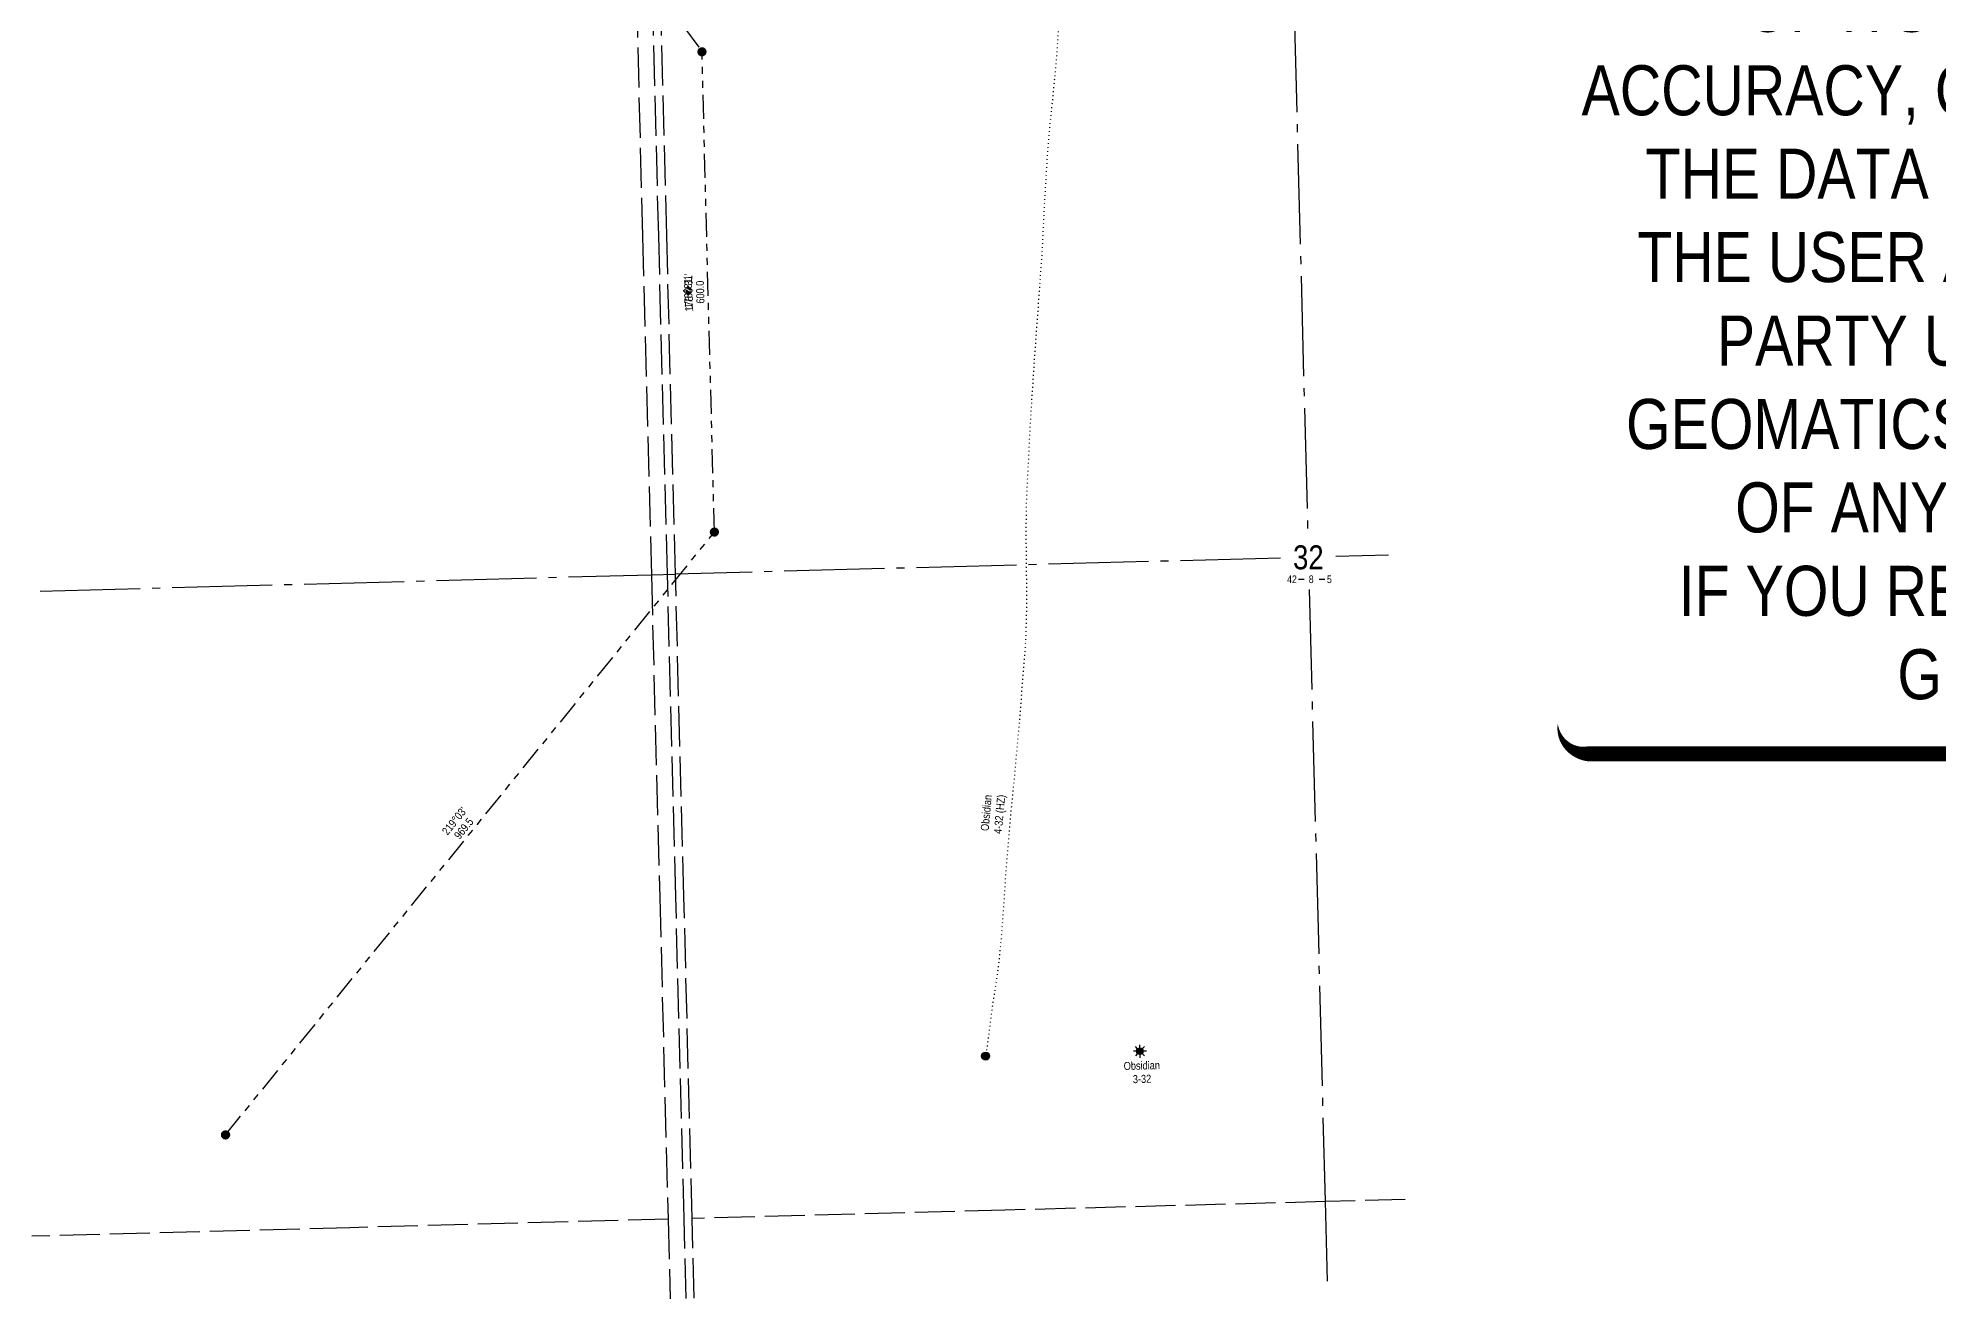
# Model space of a CAD drawing. Extents: x 624559 to 631602, y 5835336 to 5838851.
# Drawn here: x 625766 to 628140, y 5835336 to 5836910 of the extents above; entities that cross this region are included whole.
import ezdxf
from ezdxf.enums import TextEntityAlignment as Align

# ---------------------------------------------------------------- set-up
doc = ezdxf.new("R2010")
doc.units = 0
doc.header["$LTSCALE"] = 5
for name, pattern in [('foc-DOT', [1, 0.2, -0.8]), ('foc-DRILLPATH', [14.75, 6, -1.75, 1.75, -1.75, 1.75, -1.75]), ('foc-QUARTERLINE', [33, 25, -3, 2, -3]), ('foc-UNSURVEYED', [12.5, 10, -2.5])]:
    doc.linetypes.add(name, pattern=pattern)
for name, color, linetype in [('10', 1, 'Continuous'), ('9', 3, 'Continuous'), ('ABADATA-DRILL', 8, 'foc-DOT'), ('ABADATA-DRILL-T', 8, 'Continuous'), ('DRILL-T', 8, 'Continuous'), ('L-BD', 7, 'Continuous'), ('L-MON', 1, 'Continuous'), ('L-SECLBL', 7, 'Continuous'), ('L-SECQ', 8, 'foc-QUARTERLINE'), ('L-USEC', 7, 'foc-UNSURVEYED'), ('P-PDRILLPATH', 12, 'foc-DRILLPATH')]:
    doc.layers.add(name, color=color, linetype=linetype)
doc.layers.add('DISCLAIMER', color=7, linetype='Continuous', plot=False)
doc.styles.add('80', font='ARIALN.TTF', dxfattribs={"height": 10})
doc.styles.add('80L', font='ARIALN.TTF', dxfattribs={"height": 10})
doc.styles.add('SIMPLEX', font='ARIALN.TTF')

# ---------------------------------------------------------------- blocks, each defined once
blk = doc.blocks.new('L-SECLBL')
at = {"layer": '9', "color": 7}
for p, q in [((-5.1, -27.8), (-12.3, -27.8)), ((20.7, -27.8), (13.5, -27.8))]:
    blk.add_line(p, q, dxfattribs=at)
at = {"layer": '10', "color": 2, "style": 'SIMPLEX'}
blk.add_attdef('SEC', text='', height=30, dxfattribs=at).set_placement((0, 0), align=Align.MIDDLE)
at = {"layer": '10', "color": 5, "style": '80L'}
blk.add_attdef('TWP', text='', height=9.5, dxfattribs=at).set_placement((-14.4, -27.4), align=Align.MIDDLE_RIGHT)
blk.add_attdef('RGE', text='', height=9.5, dxfattribs=at).set_placement((3.6, -27.4), align=Align.MIDDLE_CENTER)
blk.add_attdef('MER', text='', height=9.5, dxfattribs=at).set_placement((23.2, -27.4), align=Align.MIDDLE_LEFT)
blk = doc.blocks.new('plbh')
at = {"layer": 'L-MON'}
h = blk.add_hatch(color=255, dxfattribs=at)
h.dxf.hatch_style = 1
edge = h.paths.add_edge_path()
edge.add_arc((0, 0), 1.16, 0, 360)
h = blk.add_hatch(color=256, dxfattribs=at)
h.dxf.hatch_style = 1
h.paths.add_polyline_path([(-0.96, 0, 1), (0.96, 0, 1)])
h.paths.add_polyline_path([(0.91, 0, -1), (-0.91, 0, -1)], flags=16)
h.paths.add_polyline_path([(0.45, 0, -1), (-0.45, 0, -1)], flags=0)
h = blk.add_hatch(color=256, dxfattribs=at)
h.dxf.hatch_style = 1
h.paths.add_polyline_path([(-0.45, 0, 1), (0.45, 0, 1)])
h.paths.add_polyline_path([(0.4, 0, -1), (-0.4, 0, -1)], flags=16)
at = {"layer": 'L-MON', "color": 240}
for radius in [0.96, 0.91, 0.45, 0.4]:
    blk.add_circle((0, 0), radius, dxfattribs=at)
blk = doc.blocks.new('BH-Existing')
at = {"layer": 'ABADATA-DRILL-T'}
h = blk.add_hatch(color=256, dxfattribs=at)
h.dxf.hatch_style = 1
edge = h.paths.add_edge_path()
edge.add_arc((0, 0), 0.5, 0, 360)
blk.add_circle((0, 0), 0.5, dxfattribs=at)
blk = doc.blocks.new('GAS')
h = blk.add_hatch(color=255)
h.dxf.hatch_style = 1
edge = h.paths.add_edge_path()
edge.add_arc((0, 0), 0.9, 0, 360)
for p, q in [((-0.81, 0), (-1.62, 0)), ((-0.57, 0.57), (-1.14, 1.14)), ((0, 0.81), (0, 1.62)), ((0.57, 0.57), (1.14, 1.14)), ((1.62, 0), (0.81, 0)), ((-0.57, -0.57), (-1.14, -1.14)), ((0, -0.81), (0, -1.62)), ((1.14, -1.14), (0.57, -0.57))]:
    blk.add_line(p, q)
blk.add_circle((0, 0), 0.8)
blk = doc.blocks.new('Disclaimer_Legal')
at = {"layer": 'DISCLAIMER', "color": 254, "flags": 128}
blk.add_lwpolyline([(-3612.9, -1104.6, 37.5, 37.5, 0), (4096.1, -1104.6, 37.5, 37.5, 0.414214), (4171.1, -1029.6, 37.5, 37.5, 0), (4171.1, 2078.7, 37.5, 0, 0.414214), (4096.1, 2153.7, 0, 0, 0), (-3612.9, 2153.7, 0, 0, 0.414214), (-3687.9, 2078.7, 0, 0, 0), (-3687.9, -1029.6, 0, 37.5, 0.414214)], format="xyseb", close=True, dxfattribs=at)
at = {"layer": 'DISCLAIMER', "color": 254, "insert": (241.6, 533.9), "char_height": 125, "width": 7717.568, "attachment_point": 5, "style": '80'}
blk.add_mtext('NOTICE TO THE CORPORATION, PERSON &/OR PERSONS REGARDING THIS COMPUTER AIDED DESIGN AND DRAFTING (CADD) FILES. ACCEPTANCE OF THE CADD DATA IS BASED ON THE FOLLOWING DISCLAIMER WHICH COVERS ALL CADD DATA RECIEVED FROM COMPASS GEOMATICS LTD.\\P{\\fArial Narrow|b1|i0|c0|p34;DISCLAIMER}\\PCOMPASS GEOMATICS LTD. MAKES NO REPRESENTATION OR WARRANTIES, EXPRESS OR IMPLIED, WITH RESPECT TO THE REUSE OF THE DATA PROVIDED HEREWITH, REGARDLESS OF ITS FORMAT OR THE MEANS OF ITS TRANSMISSION. THERE IS NO GUARANTEE OR REPRESENTATION TO THE USER AS TO THE ACCURACY, CURRENCY, SUITABILITY OR RELIABILITY OF THIS DATA FOR ANY PURPOSE. THE USER ACCEPTS THE DATA "AS IS", AND ASSUMES ALL RISKS ASSOCIATED WITH ITS USE. BY ACCEPTANCE OF THIS DATA, THE USER AGREES NOT TO TRANSMIT THIS DATA OR PROVIDE ACCESS OR ANY PART OF IT TO ANOTHER PARTY UNLESS THE USER SHALL INCLUDE WITH THE DATA A COPY OF THIS DISCLAIMER. COMPASS GEOMATICS LTD. ASSUMES NO RESPONSIBILITY FOR ACTUAL OR CONSEQUENTIAL DAMAGE AS A RESULT OF ANY USER\'S RELIANCE ON THIS DATA. THIS CADD FILE IS FOR ILLUSTRATION PURPOSES ONLY.\\PIF YOU REQUIRE MORE ACCURATE INFORMATION, PLEASE CONTACT DARCI ANGLEHART AT COMPASS GEOMATICS LTD. VIA EMAIL: darci.anglehart@compassgeomatics.ca OR CELL: 506-961-7292', dxfattribs=at)

msp = doc.modelspace()

# ---------------------------------------------------------------- linework, layer by layer
at = {"layer": 'ABADATA-DRILL', "flags": 128}
msp.add_lwpolyline([(627052.201, 5837227.576), (627051.54, 5837215.196), (627050.822, 5837196.378), (627050.395, 5837177.537), (627049.618, 5837158.687), (627048.471, 5837139.877), (627047.343, 5837121.038), (627046.636, 5837102.199), (627046.509, 5837083.376), (627046.541, 5837064.547), (627046.685, 5837045.691), (627046.898, 5837026.847), (627046.801, 5837007.995), (627046.125, 5836988.737), (627044.946, 5836969.947), (627043.275, 5836950.893), (627041.323, 5836931.843), (627039.718, 5836912.941), (627038.524, 5836893.62), (627036.992, 5836874.55), (627035.132, 5836855.452), (627033.292, 5836836.354), (627031.278, 5836817.371), (627029.298, 5836798.66), (627027.585, 5836779.665), (627026.222, 5836760.68), (627025.119, 5836742.041), (627024.002, 5836723.222), (627022.909, 5836704.594), (627021.928, 5836685.918), (627021.086, 5836667.647), (627020.172, 5836647.933), (627018.955, 5836628.691), (627017.458, 5836609.472), (627016.051, 5836590.256), (627014.784, 5836571.013), (627013.407, 5836551.787), (627011.91, 5836532.558), (627010.513, 5836513.342), (627009.287, 5836494.09), (627008.044, 5836475.068), (627006.748, 5836455.814), (627005.612, 5836436.545), (627004.476, 5836417.295), (627003.45, 5836398.029), (627002.654, 5836378.748), (627001.629, 5836359.482), (627000.613, 5836340.215), (627000.058, 5836320.911), (626999.842, 5836301.626), (626999.857, 5836282.346), (627000.072, 5836263.052), (627000.224, 5836253.416), (627000.295, 5836243.798), (627000.347, 5836234.16), (627000.48, 5836224.523), (627000.531, 5836214.895), (627000.524, 5836205.255), (627000.435, 5836195.632), (627000.188, 5836185.996), (626999.949, 5836176.38), (626999.651, 5836166.742), (626999.263, 5836157.122), (626998.715, 5836147.488), (626997.986, 5836137.879), (626997.233, 5836128.849), (626996.339, 5836118.656), (626995.55, 5836109.066), (626994.851, 5836099.468), (626994.163, 5836089.87), (626993.474, 5836080.262), (626992.805, 5836070.654), (626991.997, 5836061.043), (626991.108, 5836051.44), (626990.199, 5836041.847), (626989.31, 5836032.243), (626988.511, 5836022.643), (626987.662, 5836013.051), (626985.875, 5835993.844), (626984.027, 5835974.646), (626982.079, 5835955.475), (626980.352, 5835936.26), (626978.614, 5835917.055), (626976.886, 5835897.87), (626975.381, 5835878.561), (626974.663, 5835868.942), (626973.995, 5835859.315), (626972.819, 5835840.045), (626971.522, 5835820.801), (626970.076, 5835801.573), (626968.523, 5835782.543), (626966.696, 5835763.335), (626964.397, 5835744.195), (626961.585, 5835725.152), (626958.613, 5835706.104), (626955.994, 5835686.986), (626953.634, 5835667.845), (626951.83, 5835654.628), (626949.444, 5835638.825)], dxfattribs=at)
at = {"layer": 'L-SECQ'}
for p, q in [((627330.52, 5837107.207), (627351.78, 5836291.39)), ((627317.812, 5836260.491), (626562.031, 5836240.516)), ((627452.491, 5836264.051), (627387.046, 5836262.321)), ((625768.63, 5836219.238), (626531.887, 5836239.71)), ((626531.887, 5836239.71), (626562.031, 5836240.516)), ((627353.603, 5836221.44), (627373.503, 5835457.803)), ((627373.503, 5835457.803), (627376.106, 5835357.872))]:
    msp.add_line(p, q, dxfattribs=at)
at = {"layer": 'L-USEC'}
for p, q in [((626510.085, 5837085.206), (626521.048, 5836662.234)), ((626541.145, 5836662.78), (626530.182, 5837085.748)), ((626551.202, 5836663.04), (626540.239, 5837086.009)), ((626521.048, 5836662.234), (626532.01, 5836239.265)), ((626552.111, 5836239.81), (626541.149, 5836662.78)), ((626562.164, 5836240.071), (626551.202, 5836663.04)), ((626532.01, 5836239.265), (626542.431, 5835837.203)), ((626562.531, 5835837.748), (626552.111, 5836239.81)), ((626572.584, 5835838.008), (626562.164, 5836240.071)), ((626542.431, 5835837.203), (626552.852, 5835435.142)), ((626572.952, 5835435.687), (626562.531, 5835837.748)), ((626583.005, 5835435.948), (626572.584, 5835838.008)), ((626973.434, 5835446.379), (626583.005, 5835435.948)), ((627373.925, 5835457.079), (626973.434, 5835446.379)), ((626973.434, 5835446.379), (626973.434, 5835446.379)), ((627473.451, 5835459.738), (627373.925, 5835457.079)), ((626155.47, 5835424.487), (625758.088, 5835413.83)), ((626552.852, 5835435.142), (626155.47, 5835424.487)), ((626552.852, 5835435.142), (626555.433, 5835335.533)), ((626575.534, 5835336.08), (626572.952, 5835435.687)), ((626585.586, 5835336.354), (626583.005, 5835435.947))]:
    msp.add_line(p, q, dxfattribs=at)
at = {"layer": 'P-PDRILLPATH'}
for p, q in [((626313.19, 5837280.265), (626595.19, 5836892.505)), ((626610.733, 5836292.919), (626595.19, 5836892.505)), ((626000.136, 5835540.322), (626610.733, 5836292.919))]:
    msp.add_line(p, q, dxfattribs=at)

# ---------------------------------------------------------------- block references
at = {"xscale": 0.499822505, "yscale": 0.499822505, "zscale": 0.499822505}
msp.add_blockref('Disclaimer_Legal', (629507.374, 5836568.237), dxfattribs=at)
at = {"layer": 'ABADATA-DRILL-T', "xscale": 9.999999999999988, "yscale": 9.999999999999988, "zscale": 9.999999999999988}
msp.add_blockref('BH-Existing', (626949.444, 5835638.825), dxfattribs=at)
at = {"layer": 'DRILL-T', "xscale": 4.998225049999987, "yscale": 4.998225049999987, "zscale": 4.998225049999987}
msp.add_blockref('GAS', (627142.209, 5835644.825), dxfattribs=at)
at = {"layer": 'L-MON', "xscale": 4.998225049999987, "yscale": 4.998225049999987, "zscale": 4.998225049999987}
for p in [(626595.19, 5836892.505), (626610.733, 5836292.919), (626000.136, 5835540.322)]:
    msp.add_blockref('plbh', p, dxfattribs=at)
at = {"layer": 'L-SECLBL', "xscale": 0.99964501, "yscale": 0.99964501, "zscale": 0.99964501}
msp.add_blockref('L-SECLBL', (627352.561, 5836261.41), dxfattribs=at).add_auto_attribs({'SEC': '32', 'TWP': '42', 'RGE': '8', 'MER': '5'})

# ---------------------------------------------------------------- texts
at = {"layer": 'DRILL-T', "char_height": 9.99645, "attachment_point": 1, "style": '80L'}
for s, insert, rotation in [('\\pi17.333;Obsidian\\P\\pi15.161;4-32 (HZ)', (626941.692, 5835903.077), 84.863391), ('\\pi17.333;Obsidian\\P\\pi28.315;3-32', (627104.488, 5835630.837), 1.525653)]:
    msp.add_mtext_dynamic_manual_height_columns(s, width=78.48433, gutter_width=50.018, heights=[0], dxfattribs=dict(at, insert=insert, rotation=rotation))
at = {"layer": 'L-BD', "style": '80L'}
for s, p in [("178�31'", (626577.979, 5836592.064)), ('600.0', (626592.968, 5836592.453))]:
    msp.add_text(s, height=9.9965, rotation=91.485, dxfattribs=at).set_placement(p, align=Align.MIDDLE)
at = {"layer": 'L-BD', "color": 6, "style": '80L'}
for s, rotation, p in [("178°31'", 91.485, (626577.979, 5836592.064)), ('600.0', 91.485, (626592.968, 5836592.453)), ("219°03'", 50.9469, (626286.027, 5835932.366)), ('969.5', 50.9469, (626297.672, 5835922.918))]:
    msp.add_text(s, height=9.9965, rotation=rotation, dxfattribs=at).set_placement(p, align=Align.MIDDLE)

doc.saveas('drawing.dxf')
